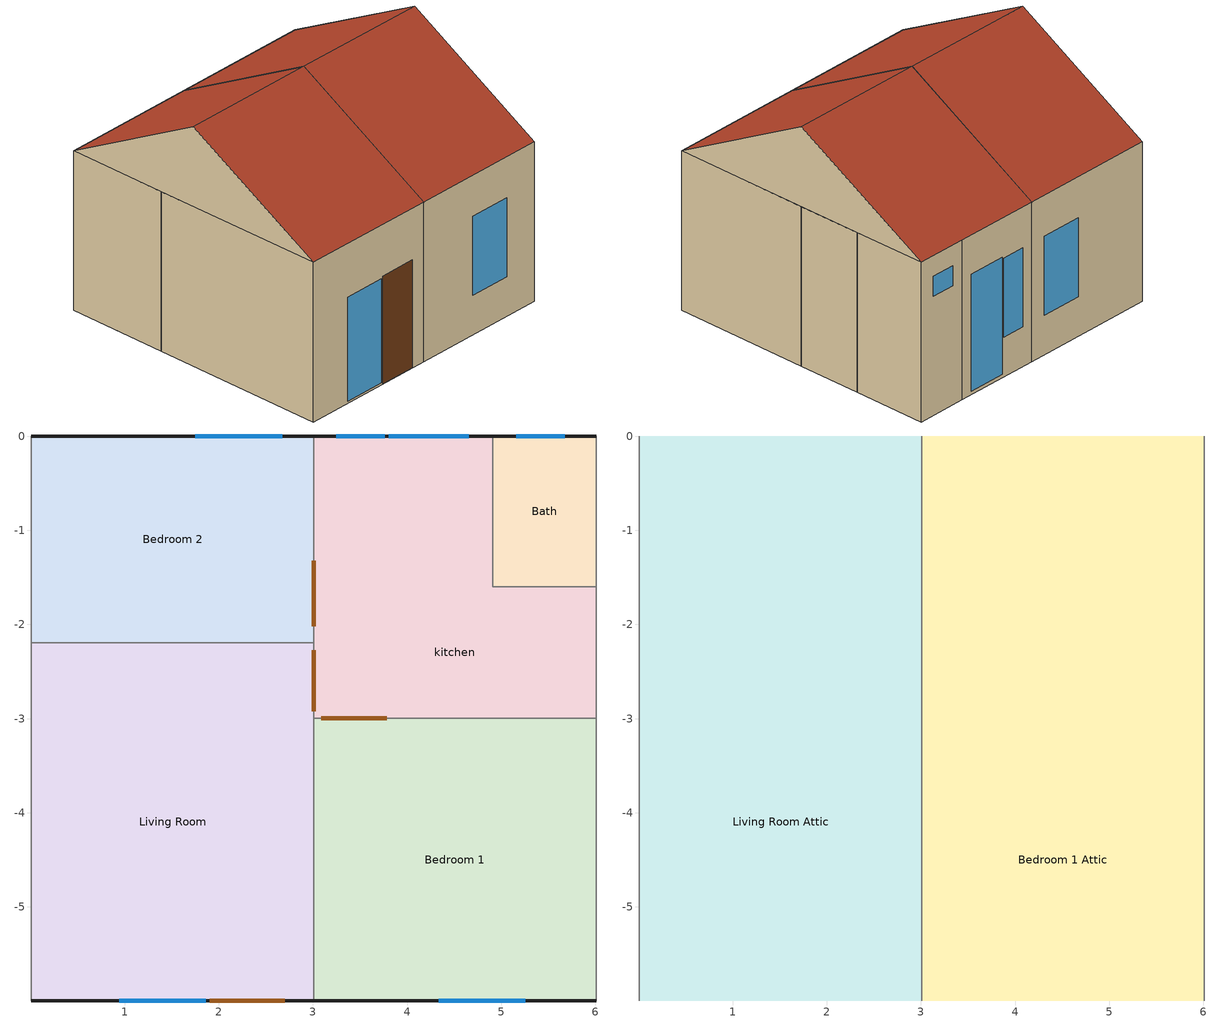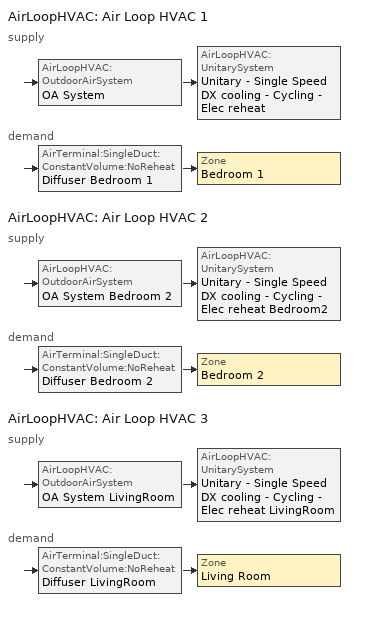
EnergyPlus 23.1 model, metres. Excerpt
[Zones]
Bath
 floor ground (GroundFloor-Const): 6.01,0 6.01,-1.6 4.91,-1.6 4.91,0 z0
 wall outside (Ext-Wall-Const-Base): 6.01,0 4.91,0 z0:3.4
 wall to kitchen (Int-Wall-Const Reversed): 4.91,0 4.91,-1.6 6.01,-1.6 z0:3.4
 wall adiabatic (AdiabaticWall-Const): 6.01,-1.6 6.01,0 z0:3.4
 window (Window Res Operable): 5.68,0 5.16,0 z2.54:2.96
Bedroom 1
 floor ground (GroundFloor-Const): 6.01,-3 6.01,-6 3.01,-6 3.01,-3 z0
 wall outside (Ext-Wall-Const-Base): 3.01,-6 6.01,-6 z0:3.4
 wall to kitchen (Int-Wall-Const): 6.01,-3 3.01,-3 z0:3.4
 wall to Living Room (Int-Wall-Const): 3.01,-3 3.01,-6 z0:3.4
 wall adiabatic (AdiabaticWall-Const): 6.01,-6 6.01,-3 z0:3.4
 window (Window Res Operable): 4.34,-6 5.26,-6 z0.84:2.53
 door inside (Door-Const): 3.78,-3 3.09,-3 z0:2.1
Bedroom 2
 floor ground (GroundFloor-Const): 3.01,0 3.01,-2.2 0.01,-2.2 0.01,0 z0
 wall outside (Ext-Wall-Const-Base): 3.01,0 0.01,0 z0:3.4
 wall to kitchen (Int-Wall-Const Reversed): 3.01,-2.2 3.01,0 z0:3.4
 wall to Living Room (Int-Wall-Const Reversed): 0.01,-2.2 3.01,-2.2 z0:3.4
 wall adiabatic (AdiabaticWall-Const): 0.01,0 0.01,-2.2 z0:3.4
 window (Window Res Operable): 2.67,0 1.75,0 z0.84:2.53
 door inside (Door-Const): 3.01,-2.02 3.01,-1.32 z0:2.1
kitchen
 floor ground (GroundFloor-Const): 4.91,0 4.91,-1.6 3.01,-1.6 3.01,0 z0; 6.01,-1.6 6.01,-3 3.01,-3 3.01,-1.6 z0
 wall outside (Ext-Wall-Const-Base): 4.91,0 3.01,0 z0:3.4
 wall to Living Room (Int-Wall-Const): 3.01,-2.2 3.01,-3 z0:3.4
 wall adiabatic (AdiabaticWall-Const): 6.01,-3 6.01,-1.6 z0:3.4
 window (GlassDoor-Const): 4.65,0 3.81,0 z0.07:2.57
 window (Window Res Operable): 3.76,0 3.25,0 z0.84:2.53
 door inside (Door-Const): 3.01,-2.27 3.01,-2.92 z0:2.1
Living Room
 floor ground (Ext-Wall-Const-Base): 3.01,-2.2 3.01,-6 0.01,-6 0.01,-2.2 z0
 wall outside (Ext-Wall-Const-Base): 0.01,-6 3.01,-6 z0:3.4
 wall adiabatic (AdiabaticWall-Const): 0.01,-2.2 0.01,-6 z0:3.4
 window (Window Res Operable): 0.94,-6 1.86,-6 z0.04:2.26
 door (Door-Const): 1.9,-6 2.7,-6 z0:2.3
Bedroom 1 Attic
 floor to kitchen (Floor-Ceiling-Const): 6.01,-1.6 6.01,-3 4.91,-3 4.91,-1.6 z3.4; 4.91,0 4.91,-3 3.01,-3 3.01,0 z3.4
 floor to Bath (Floor-Ceiling-Const): 6.01,0 6.01,-1.6 4.91,-1.6 4.91,0 z3.4
 floor to Bedroom 1 (Floor-Ceiling-Const): 6.01,-3 6.01,-6 3.01,-6 3.01,-3 z3.4
 wall to Living Room Attic (Int-Wall-Const Reversed): 3.01,-3,5.1 3.01,0,3.4 3.01,-6,3.4
 wall adiabatic (AdiabaticWall-Const): 6.01,-3,5.1 6.01,-6,3.4 6.01,0,3.4
 roof outside (Roof-Const-Base): 6.01,-3,5.1 6.01,0,3.4 3.01,0,3.4 3.01,-3,5.1; 3.01,-3,5.1 3.01,-6,3.4 6.01,-6,3.4 6.01,-3,5.1
Living Room Attic
 floor to Living Room (Floor-Ceiling-Const): 3.01,-2.2 3.01,-6 0.01,-6 0.01,-2.2 z3.4
 floor to Bedroom 2 (Floor-Ceiling-Const): 3.01,0 3.01,-2.2 0.01,-2.2 0.01,0 z3.4
 wall adiabatic (AdiabaticWall-Const): 0.01,-3,5.1 0.01,0,3.4 0.01,-6,3.4
 roof outside (Roof-Const-Base): 3.01,-3,5.1 3.01,0,3.4 0.01,0,3.4 0.01,-3,5.1; 0.01,-3,5.1 0.01,-6,3.4 3.01,-6,3.4 3.01,-3,5.1
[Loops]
AirLoopHVAC 'Air Loop HVAC 1'
 supply: AirLoopHVAC:OutdoorAirSystem 'OA System' > AirLoopHVAC:UnitarySystem 'Unitary - Single Speed DX cooling - Cycling - Elec reheat'
 demand: AirTerminal:SingleDuct:ConstantVolume:NoReheat 'Diffuser Bedroom 1' > Zone 'Bedroom 1'
AirLoopHVAC 'Air Loop HVAC 2'
 supply: AirLoopHVAC:OutdoorAirSystem 'OA System Bedroom 2' > AirLoopHVAC:UnitarySystem 'Unitary - Single Speed DX cooling - Cycling - Elec reheat Bedroom2'
 demand: AirTerminal:SingleDuct:ConstantVolume:NoReheat 'Diffuser Bedroom 2' > Zone 'Bedroom 2'
AirLoopHVAC 'Air Loop HVAC 3'
 supply: AirLoopHVAC:OutdoorAirSystem 'OA System LivingRoom' > AirLoopHVAC:UnitarySystem 'Unitary - Single Speed DX cooling - Cycling - Elec reheat LivingRoom'
 demand: AirTerminal:SingleDuct:ConstantVolume:NoReheat 'Diffuser LivingRoom' > Zone 'Living Room'
[Building]
Building: North Axis {deg}=0; Terrain=Suburbs; Loads Convergence Tolerance Value {W}=0.04; Temperature Convergence Tolerance Value {deltaC}=0.4; Solar Distribution=FullExterior; Maximum Number of Warmup Days=25; Minimum Number of Warmup Days=6
[Site:Location]
JAKARTA-SOEKARNO-HA: Latitude {deg}=-6.12; Longitude {deg}=106.65; Time Zone {hr}=7; Elevation {m}=8
[SizingPeriod:DesignDay] Day of Month=21; Dry-Bulb Temperature Range Modifier Type=DefaultMultipliers; Humidity Condition Type=Wetbulb; Barometric Pressure {Pa}=101229; Rain Indicator=No; Snow Indicator=No; Daylight Saving Time Indicator=No; Begin Environment Reset Mode=FullResetAtBeginEnvironment
Name | Month | Day Type | Maximum Dry-Bulb Temperature {C} | Daily Dry-Bulb Temperature Range {deltaC} | Wetbulb or DewPoint at Maximum Dry-Bulb {C} | Wind Speed {m/s} | Wind Direction {deg} | Solar Model Indicator | ASHRAE Clear Sky Optical Depth for Beam Irradiance (taub) | ASHRAE Clear Sky Optical Depth for Diffuse Irradiance (taud) | Sky Clearness
Jakarta Soekarno Ha Ann Clg .4% Condns DB=>MWB | 5 | SummerDesignDay | 33.8 | 7.6 | 25.7 | 5.1 | 50 | ASHRAETau | 0.531 | 1.947
Jakarta Soekarno Ha Ann Htg 99.6% Condns DB | 2 | WinterDesignDay | 22 | 0 | 22 | 1.1 | 190 | ASHRAEClearSky |  |  | 0
[Material] Thermal Absorptance=0.9
Name | Roughness | Thickness {m} | Conductivity {W/m-K} | Density {kg/m3} | Specific Heat {J/kg-K} | Solar Absorptance | Visible Absorptance
Clay tile natural red | MediumSmooth | 0.05 | 1 | 2300 | 950 | 0.9 | 0.7
G01a 19mm gypsum board 1; G01a 19mm gypsum board 2; G01a 19mm gypsum board 3 | MediumSmooth | 0.019 | 0.16 | 800 | 1090 | 0.4 | 0.4
M01 100mm brick | MediumRough | 0.1016 | 0.89 | 1920 | 790 | 0.75 | 0.7
M14a 100mm heavyweight concrete | MediumRough | 0.1016 | 1.95 | 2240 | 900 | 0.7 | 0.7
Metal Decking | MediumSmooth | 0.0015 | 45 | 7680 | 418.4 | 0.7 | 0.3
Plaster board | MediumSmooth | 0.0095 | 0.58 | 800 | 1090 | 0.6 | 0.6
Wood | Rough | 0.035 | 0.19 | 700 | 2390 | 0.5 | 0.5
[Material:NoMass]
Name | Roughness | Thermal Resistance {m2-K/W} | Thermal Absorptance | Solar Absorptance | Visible Absorptance
Aluminum Radiant Panel | MediumSmooth | 0.1 | 0.04 | 0.1 | 0.1
F04 Wall air space resistance | Rough | 0.15 | 0.9 | 0.7 | 0.7
[WindowMaterial:SimpleGlazingSystem]
Res Operable Assembly Window: U-Factor {W/m2-K}=4.98; Solar Heat Gain Coefficient=0.684; Visible Transmittance=0.711
[WindowMaterial:Glazing]
CLEAR 6MM: Optical Data Type=SpectralAverage; Thickness {m}=0.006; Solar Transmittance at Normal Incidence=0.775; Front Side Solar Reflectance at Normal Incidence=0.071; Back Side Solar Reflectance at Normal Incidence=0.071; Visible Transmittance at Normal Incidence=0.881; Front Side Visible Reflectance at Normal Incidence=0.08; Back Side Visible Reflectance at Normal Incidence=0.08; Infrared Transmittance at Normal Incidence=0; Front Side Infrared Hemispherical Emissivity=0.84; Back Side Infrared Hemispherical Emissivity=0.84; Conductivity {W/m-K}=0.9; Dirt Correction Factor for Solar and Visible Transmittance=1
[Construction]
Door-Const: Wood
AdiabaticWall-Const: Plaster board, M01 100mm brick, Plaster board
Ext-Wall-Const-Base: M01 100mm brick, Plaster board
Floor-Ceiling-Const: G01a 19mm gypsum board 1
GlassDoor-Const: CLEAR 6MM
GroundFloor-Const: M14a 100mm heavyweight concrete
Int-Wall-Const: G01a 19mm gypsum board 2, F04 Wall air space resistance, G01a 19mm gypsum board 3
Int-Wall-Const Reversed: G01a 19mm gypsum board 3, F04 Wall air space resistance, G01a 19mm gypsum board 2
Roof-Const-Base: Clay tile natural red, Metal Decking, Aluminum Radiant Panel
Window Res Operable: Res Operable Assembly Window
[Space]
Name | Zone
Bath Space | Bath
Bedroom 1 Space | Bedroom 1
Bedroom 1 Attic Space | Bedroom 1 Attic
Bedroom 2 Space | Bedroom 2
Kitchen Space | kitchen
LivingRoom Space | Living Room
LivingRoom Attic Space | Living Room Attic
[Zone] Multiplier=1; Part of Total Floor Area=Yes
Name | Volume {m3} | Zone Inside Convection Algorithm
Bath | 3.0715 | TARP
Bedroom 1 | 23.5676 | TARP
Bedroom 1 Attic; kitchen; Living Room; Living Room Attic
Bedroom 2 | 16.3811 | TARP
[People] Number of People Calculation Method=People; Fraction Radiant=0.3; Work Efficiency Schedule=Work efficiency; Thermal Comfort Model 1 Type=FANGER
Name | Zone or ZoneList or Space or SpaceList | Number of People Schedule | Number of People | Activity Level Schedule | Carbon Dioxide Generation Rate {m3/s-W} | Enable ASHRAE 55 Comfort Warnings | Mean Radiant Temperature Calculation Type | Clothing Insulation Schedule | Air Velocity Schedule
People Bath | Bath Space | Occ-Sch-Bath | 1 | Activity Schedule Bath | 3.82e-08 | Yes | ZoneAveraged | Clothing Schedule Bath | Air Velocity Others
People Bedroom 1 | Bedroom 1 Space | Occ-Sch-Bedroom | 2 | Activity Schedule Bedroom | 3.82e-08 | Yes | ZoneAveraged | Clothing Schedule Bedroom | Air Velocity Bedroom
People Bedroom 2 | Bedroom 2 Space | Occ-Sch-Bedroom | 1 | Activity Schedule Bedroom |  |  |  | Clothing Schedule Bedroom | Air Velocity Bedroom
People Kitchen | Kitchen Space | Occ-Sch-Kitchen | 3 | Activity Schedule Kitchen | 3.82e-08 | Yes | ZoneAveraged | Clothing Schedule Kitchen | Air Velocity Others
People LivingRoom | LivingRoom Space | Occ-Sch-LivingRoom | 3 | Activity Schedule LivingRoom | 3.82e-08 | Yes | ZoneAveraged | Clothing Schedule LivingRoom | Air Velocity LivingRoom
[Lights] Design Level Calculation Method=Watts/Area; Return Air Fraction=0; Fraction Radiant=0.42; Fraction Visible=0.18; Fraction Replaceable=1
Name | Zone or ZoneList or Space or SpaceList | Schedule | Watts per Zone Floor Area {W/m2}
Bath General lighting | Bath Space | Ltg-Sch-Bath | 5
Bedroom 1 General lighting | Bedroom 1 Space | Ltg-Sch-Bedroom | 3
Bedroom 2 General lighting | Bedroom 2 Space | Ltg-Sch-Bedroom | 3
Kitchen General lighting | Kitchen Space | Ltg-Sch-Kitchen | 5
LivingRoom General lighting | LivingRoom Space | Ltg-Sch-LivingRoom | 5
[ElectricEquipment]
Name | Zone or ZoneList or Space or SpaceList | Schedule | Design Level Calculation Method | Watts per Zone Floor Area {W/m2} | Fraction Latent | Fraction Radiant | Fraction Lost | Design Level {W}
Bedroom 1 MiscPlugLoad | Bedroom 1 Space | Equip-Sch-Bedroom | Watts/Area | 10 | 0.06 | 0.41 | 0.25
Bedroom 2 MiscPlugLoad | Bedroom 2 Space | Equip-Sch-Bedroom | Watts/Area | 5 | 0.06 | 0.41 | 0.25
Kitchen Refrigerator | Kitchen Space | Equip-Sch-Kitchen | EquipmentLevel |  |  | 1 |  | 90
LivingRoom MiscPlugLoad | LivingRoom Space | Equip-Sch-LivingRoom | Watts/Area | 15 |  | 0.5
[GasEquipment]
gas_range: Zone or ZoneList or Space or SpaceList=Kitchen Space; Schedule=CookingRange-Sch-Kitchen; Design Level Calculation Method=EquipmentLevel; Design Level {W}=540.941; Fraction Latent=0.06; Fraction Radiant=0.69; Fraction Lost=0.25
[ZoneInfiltration:DesignFlowRate] Design Flow Rate Calculation Method=Flow/Zone; Constant Term Coefficient=1; Temperature Term Coefficient=0; Velocity Term Coefficient=0; Velocity Squared Term Coefficient=0
Name | Zone or ZoneList or Space or SpaceList | Design Flow Rate {m3/s}
Bath Infiltration | Bath Space | 0.000597
Bedroom 1 Infiltration | Bedroom 1 Space | 0.004583
Bedroom 1 Attic Infiltration | Bedroom 1 Attic Space | 0.001662
Bedroom 2 Infiltration | Bedroom 2 Space | 0.003185
Kitchen Infiltration | Kitchen Space | 0.003776
LivingRoom Infiltration | LivingRoom Space | 0.00598
LivingRoom Attic Infiltration | LivingRoom Attic Space | 0.001662
[DesignSpecification:OutdoorAir] Outdoor Air Method=Sum; Outdoor Air Flow per Person {m3/s-person}=0; Outdoor Air Flow per Zone Floor Area {m3/s-m2}=0; Outdoor Air Flow per Zone {m3/s}=0; Outdoor Air Flow Air Changes per Hour {1/hr}=0
Bath Zero air DSOA; Bedroom 1 Zero air DSOA; Bedroom 2 Zero air DSOA; Living Room Zero air DSOA
[Sizing:Zone] Zone Cooling Design Supply Air Temperature Input Method=SupplyAirTemperature; Zone Cooling Design Supply Air Temperature {C}=14; Zone Cooling Design Supply Air Temperature Difference {deltaC}=11.11; Zone Heating Design Supply Air Temperature Input Method=SupplyAirTemperature; Zone Heating Design Supply Air Temperature {C}=40; Zone Heating Design Supply Air Temperature Difference {deltaC}=11.11; Zone Cooling Design Supply Air Humidity Ratio {kgWater/kgDryAir}=0.0085; Zone Heating Design Supply Air Humidity Ratio {kgWater/kgDryAir}=0.008; Cooling Design Air Flow Method=DesignDay; Cooling Design Air Flow Rate {m3/s}=0; Cooling Minimum Air Flow per Zone Floor Area {m3/s-m2}=0.000762; Cooling Minimum Air Flow {m3/s}=0; Cooling Minimum Air Flow Fraction=0; Heating Design Air Flow Method=DesignDay; Heating Design Air Flow Rate {m3/s}=0; Heating Maximum Air Flow per Zone Floor Area {m3/s-m2}=0.002032; Heating Maximum Air Flow {m3/s}=0.141576; Heating Maximum Air Flow Fraction=0.3; Account for Dedicated Outdoor Air System=No; Zone Load Sizing Method=Sensible Load Only No Latent Load; Zone Latent Cooling Design Supply Air Humidity Ratio Input Method=HumidityRatioDifference; Zone Cooling Design Supply Air Humidity Ratio Difference {kgWater/kgDryAir}=0.005; Zone Latent Heating Design Supply Air Humidity Ratio Input Method=HumidityRatioDifference; Zone Humidification Design Supply Air Humidity Ratio Difference {kgWater/kgDryAir}=0.005
Name | Design Specification Outdoor Air Object
Bath | Bath Zero air DSOA
Bedroom 1 | Bedroom 1 Zero air DSOA
Bedroom 2 | Bedroom 2 Zero air DSOA
Living Room | Living Room Zero air DSOA
[Sizing:System] Type of Load to Size On=Sensible; Design Outdoor Air Flow Rate {m3/s}=Autosize; Central Heating Maximum System Air Flow Ratio=0.3; Preheat Design Temperature {C}=7; Preheat Design Humidity Ratio {kgWater/kgDryAir}=0.008; Precool Design Temperature {C}=12.8; Precool Design Humidity Ratio {kgWater/kgDryAir}=0.008; Central Cooling Design Supply Air Temperature {C}=12.8; Central Heating Design Supply Air Temperature {C}=16.7; Type of Zone Sum to Use=NonCoincident; 100% Outdoor Air in Cooling=Yes; 100% Outdoor Air in Heating=Yes; Central Cooling Design Supply Air Humidity Ratio {kgWater/kgDryAir}=0.0085; Central Heating Design Supply Air Humidity Ratio {kgWater/kgDryAir}=0.008; Cooling Supply Air Flow Rate Method=DesignDay; Cooling Supply Air Flow Rate {m3/s}=0; Cooling Supply Air Flow Rate Per Floor Area {m3/s-m2}=0.00996765; Cooling Fraction of Autosized Cooling Supply Air Flow Rate=1; Cooling Supply Air Flow Rate Per Unit Cooling Capacity {m3/s-W}=3.94755e-05; Heating Supply Air Flow Rate Method=DesignDay; Heating Supply Air Flow Rate {m3/s}=0; Heating Supply Air Flow Rate Per Floor Area {m3/s-m2}=0.00996765; Heating Fraction of Autosized Heating Supply Air Flow Rate=1; Heating Fraction of Autosized Cooling Supply Air Flow Rate=1; Heating Supply Air Flow Rate Per Unit Heating Capacity {m3/s-W}=3.15882e-05; System Outdoor Air Method=ZoneSum; Zone Maximum Outdoor Air Fraction=1; Cooling Design Capacity Method=CoolingDesignCapacity; Cooling Design Capacity {W}=Autosize; Cooling Design Capacity Per Floor Area {W/m2}=234.7; Fraction of Autosized Cooling Design Capacity=1; Heating Design Capacity Method=HeatingDesignCapacity; Heating Design Capacity {W}=Autosize; Heating Design Capacity Per Floor Area {W/m2}=157; Fraction of Autosized Heating Design Capacity=1; Central Cooling Capacity Control Method=OnOff; Occupant Diversity=Autosize
Air Loop HVAC 1; Air Loop HVAC 2; Air Loop HVAC 3
[ZoneControl:Thermostat] Temperature Difference Between Cutout And Setpoint {deltaC}=0
Name | Zone or ZoneList | Control Type Schedule | Control 1
Bedroom 1 Thermostat | Bedroom 1 | Bedroom 1 Thermostat Schedule | Thermostat Setpoint Dual Setpoint 1
Bedroom 2 Thermostat | Bedroom 2 | Bedroom 2 Thermostat Schedule | Thermostat Setpoint Dual Setpoint 2
Living Room Thermostat | Living Room | Living Room Thermostat Schedule | Thermostat Setpoint Dual Setpoint 3
[ThermostatSetpoint:DualSetpoint] Heating Setpoint Temperature Schedule=heating_sch; Cooling Setpoint Temperature Schedule=cooling_sch
Thermostat Setpoint Dual Setpoint 1; Thermostat Setpoint Dual Setpoint 2; Thermostat Setpoint Dual Setpoint 3
[AirTerminal:SingleDuct:ConstantVolume:NoReheat] Availability Schedule=Always On Discrete hvac_library; Maximum Air Flow Rate {m3/s}=AutoSize
Diffuser Bedroom 1; Diffuser Bedroom 2; Diffuser LivingRoom
[Zone equipment]
Bath: Zone Exhaust Fan
Bedroom 1: Diffuser Bedroom 1
Bedroom 2: Diffuser Bedroom 2
Living Room: Diffuser LivingRoom
[Fan:OnOff] Availability Schedule=Always On Discrete hvac_library; Fan Total Efficiency=0.6; Pressure Rise {Pa}=300; Maximum Flow Rate {m3/s}=Autosize; Motor Efficiency=0.8; Motor In Airstream Fraction=1; Fan Power Ratio Function of Speed Ratio Curve=Fan On Off Power Curve 3; Fan Efficiency Ratio Function of Speed Ratio Curve=Fan On Off Efficiency Curve 5
Fan On Off 8; Fan On Off 9; Fan On Off 10
[Fan:ZoneExhaust]
Zone Exhaust Fan: Fan Total Efficiency=0.6; Pressure Rise {Pa}=0; System Availability Manager Coupling Mode=Decoupled
[Coil:Cooling:DX:SingleSpeed] Availability Schedule=Always On Discrete hvac_library; Gross Rated Sensible Heat Ratio=Autosize; Gross Rated Cooling COP {W/W}=3; Rated Air Flow Rate {m3/s}=Autosize; 2017 Rated Evaporator Fan Power Per Volume Flow Rate {W/(m3/s)}=773.3; 2023 Rated Evaporator Fan Power Per Volume Flow Rate {W/(m3/s)}=934.4; Total Cooling Capacity Function of Temperature Curve=Curve Biquadratic 19; Total Cooling Capacity Function of Flow Fraction Curve=Curve Quadratic 9; Energy Input Ratio Function of Temperature Curve=Curve Biquadratic 11; Energy Input Ratio Function of Flow Fraction Curve=Curve Quadratic 8; Part Load Fraction Correlation Curve=Curve Quadratic 18; Minimum Outdoor Dry-Bulb Temperature for Compressor Operation {C}=-25; Nominal Time for Condensate Removal to Begin {s}=0; Ratio of Initial Moisture Evaporation Rate and Steady State Latent Capacity=0; Maximum Cycling Rate {cycles/hr}=0; Latent Capacity Time Constant {s}=0; Condenser Type=AirCooled; Evaporative Condenser Effectiveness=0; Evaporative Condenser Air Flow Rate {m3/s}=Autosize; Evaporative Condenser Pump Rated Power Consumption {W}=Autosize; Crankcase Heater Capacity {W}=0; Maximum Outdoor Dry-Bulb Temperature for Crankcase Heater Operation {C}=0; Basin Heater Capacity {W/K}=0; Basin Heater Setpoint Temperature {C}=10
Name | Gross Rated Total Cooling Capacity {W}
1 Spd DX Clg Coil 7 | autosize
1 Spd DX Clg Coil 8; 1 Spd DX Clg Coil 9 | Autosize
[Coil:Heating:Electric] Availability Schedule=Always On Discrete hvac_library; Efficiency=1; Nominal Capacity {W}=Autosize
Elec Htg Coil 15; Elec Htg Coil 16; Elec Htg Coil 17
[AirLoopHVAC:UnitarySystem] Control Type=Load; Dehumidification Control Type=None; Fan Placement=BlowThrough; DX Heating Coil Sizing Ratio=1; Use DOAS DX Cooling Coil=No; Minimum Supply Air Temperature {C}=2; Latent Load Control=SensibleOnlyLoadControl; Cooling Supply Air Flow Rate {m3/s}=Autosize; Heating Supply Air Flow Rate {m3/s}=Autosize; No Load Supply Air Flow Rate {m3/s}=Autosize; Maximum Supply Air Temperature {C}=80; Maximum Outdoor Dry-Bulb Temperature for Supplemental Heater Operation {C}=21; Maximum Cycling Rate {cycles/hr}=2.5; Heat Pump Time Constant {s}=60; Fraction of On-Cycle Power Use=0.01; Heat Pump Fan Delay Time {s}=60; Ancillary On-Cycle Electric Power {W}=0; Ancillary Off-Cycle Electric Power {W}=0
Name | Controlling Zone or Thermostat Location | Supply Fan | Cooling Coil | Supplemental Heating Coil | Availability Schedule
Unitary - Single Speed DX cooling - Cycling - Elec reheat | Bedroom 1 | Fan On Off 8 | 1 Spd DX Clg Coil 7 | Elec Htg Coil 15
Unitary - Single Speed DX cooling - Cycling - Elec reheat Bedroom2 | Bedroom 2 | Fan On Off 9 | 1 Spd DX Clg Coil 8 | Elec Htg Coil 16 | cooling_avail_sch
Unitary - Single Speed DX cooling - Cycling - Elec reheat LivingRoom | Living Room | Fan On Off 10 | 1 Spd DX Clg Coil 9 | Elec Htg Coil 17 | Off
[Controller:OutdoorAir] Minimum Outdoor Air Flow Rate {m3/s}=Autosize; Maximum Outdoor Air Flow Rate {m3/s}=Autosize; Economizer Control Type=NoEconomizer; Economizer Control Action Type=ModulateFlow; Economizer Maximum Limit Dry-Bulb Temperature {C}=28; Economizer Maximum Limit Enthalpy {J/kg}=64000; Economizer Minimum Limit Dry-Bulb Temperature {C}=-100; Lockout Type=NoLockout; Minimum Limit Type=FixedMinimum; High Humidity Control=No; Control High Indoor Humidity Based on Outdoor Humidity Ratio=Yes; Heat Recovery Bypass Control Type=BypassWhenOAFlowGreaterThanMinimum
Name | Mechanical Ventilation Controller
Outdoor Air Controller | Controller Mechanical Ventilation 1
Outdoor Air Controller Bedroom 2 | Controller Mechanical Ventilation 2
Outdoor Air Controller LivingRoom | Controller Mechanical Ventilation 3
[Controller:MechanicalVentilation] Availability Schedule=Always On Discrete hvac_library; Demand Controlled Ventilation=No; System Outdoor Air Method=ZoneSum
Name | Zone or ZoneList 1
Controller Mechanical Ventilation 1 | Bedroom 1
Controller Mechanical Ventilation 2 | Bedroom 2
Controller Mechanical Ventilation 3 | Living Room
[AirLoopHVAC] Design Supply Air Flow Rate {m3/s}=AutoSize; Design Return Air Flow Fraction of Supply Air Flow=1
Air Loop HVAC 1; Air Loop HVAC 2; Air Loop HVAC 3
[AvailabilityManager:Scheduled] Schedule=Always On Discrete
Air Loop HVAC 1 Availability Manager; OA System Availability Manager; Air Loop HVAC 2 Availability Manager; OA System Bedroom 2 Availability Manager; Air Loop HVAC 3 Availability Manager; OA System LivingRoom Availability Manager
[SetpointManager:SingleZone:Cooling] Control Variable=Temperature; Minimum Supply Air Temperature {C}=-99; Maximum Supply Air Temperature {C}=99
Name | Control Zone
Setpoint Manager Single Zone Cooling | Bedroom 1
Setpoint Manager Single Zone Cooling Bedroom 2 | Bedroom 2
Setpoint Manager Single Zone Cooling LivingRoom | Living Room
[SetpointManager:MixedAir] Control Variable=Temperature
Node 13 OS Default SPM; Node 23 OS Default SPM; Node 37 OS Default SPM
[Schedule:Compact]
Ltg-Sch-Bath: Through: 31 Dec, For: Weekdays SummerDesignDay, Until: 07:00, 0, Until: 09:00, 1, Until: 18:00, 0, Until: 23:00, 1, Until: 24:00, 0, For: Weekends, Until: 09:00, 0, Until: 10:00, 1, Until: 12:00, 0, Until: 13:00, 1, Until: 15:00, 0, Until: 16:00, 1, Until: 18:00, 0, Until: 23:00, 1, Until: 24:00, 0, For: Holidays, Until: 24:00, 0, For: WinterDesignDay AllOtherDays, Until: 24:00, 0
Occ-Sch-Bath: Through: 31 Dec, For: Weekdays SummerDesignDay, Until: 07:00, 0, Until: 09:00, 0.1, Until: 18:00, 0, Until: 22:00, 0.1, Until: 23:00, 0.05, Until: 24:00, 0, For: Weekends, Until: 09:00, 0, Until: 10:00, 0.1, Until: 12:00, 0, Until: 13:00, 0.1, Until: 15:00, 0, Until: 16:00, 0.1, Until: 18:00, 0, Until: 23:00, 0.1, Until: 24:00, 0, For: Holidays, Until: 24:00, 0, For: WinterDesignDay AllOtherDays, Until: 24:00, 0
Activity Schedule Bath: Through: 12/31, For: AllDays, Until: 24:00, 108
Work efficiency; Off: Through: 12/31, For: AllDays, Until: 24:00, 0
Clothing Schedule Bath; Clothing Schedule Bedroom; Clothing Schedule Kitchen; Clothing Schedule LivingRoom: Through: 4/1, For: AllDays, Until: 24:00, .5, Through: 9/30, For: AllDays, Until: 24:00, 1, Through: 12/31, For: AllDays, Until: 24:00, .5
Air Velocity Others; Air Velocity Bedroom; Air Velocity LivingRoom: Through: 12/31, For: AllDays, Until: 24:00, 0.137
Ltg-Sch-Bedroom: Through: 31 Dec, For: Weekdays, Until: 06:00, 0, Until: 22:00, 1, Until: 23:00, 0.8, Until: 24:00, 0.2, For: Saturday, Until: 07:00, 0, Until: 22:00, 1, Until: 23:00, 0.8, Until: 24:00, 0.2, For: Sunday Holidays, Until: 07:00, 0, Until: 22:00, 1, Until: 23:00, 0.8, Until: 24:00, 0.2, For: SummerDesignDay, Until: 24:00, 1, For: AllOtherDays, Until: 24:00, 0
Occ-Sch-Bedroom: Through: 31 Dec, For: Weekdays, Until: 05:00, 1, Until: 06:00, 0.8, Until: 08:00, 0.75, Until: 09:00, 0.5, Until: 15:00, 0.43, Until: 18:00, 0.5, Until: 21:00, 0.75, Until: 24:00, 0.8, For: Saturday, Until: 07:00, 1, Until: 08:00, 0.8, Until: 09:00, 0.75, Until: 10:00, 0.5, Until: 15:00, 0.43, Until: 18:00, 0.5, Until: 21:00, 0.75, Until: 24:00, 0.8, For: Sunday Holidays, Until: 07:00, 1, Until: 08:00, 0.8, Until: 09:00, 0.75, Until: 10:00, 0.5, Until: 15:00, 0.43, Until: 18:00, 0.5, Until: 21:00, 0.75, Until: 24:00, 0.8, For: SummerDesignDay, Until: 24:00, 1, For: AllOtherDays, Until: 24:00, 0
Activity Schedule Bedroom: Through: 12/31, For: AllDays, Until: 24:00, 72
Equip-Sch-Bedroom: Through: 31 Dec, For: Weekdays SummerDesignDay, Until: 07:00, 0.05, Until: 09:00, 1, Until: 18:00, 0.05, Until: 23:00, 1, Until: 24:00, 0.05, For: Weekends, Until: 07:00, 0.05, Until: 09:00, 1, Until: 18:00, 0.05, Until: 23:00, 1, Until: 24:00, 0.05, For: Holidays, Until: 24:00, 0.05, For: WinterDesignDay AllOtherDays, Until: 24:00, 0
Bedroom 1 Thermostat Schedule; Bedroom 2 Thermostat Schedule; Living Room Thermostat Schedule: Through: 12/31, For: AllDays, Until: 24:00, 4
heating_sch: Through: 12/31, For: AllDays, Until: 24:00, -50
cooling_sch: Through: 12/31, For: SummerDesignDay, Until: 24:00, 25, For: AllOtherDays, Until: 5:30, 25, Until: 21:00, 30, Until: 24:00, 25
Ltg-Sch-Kitchen: Through: 31 Dec, For: Weekdays SummerDesignDay, Until: 18:00, 0, Until: 23:00, 1, Until: 24:00, 0, For: Weekends, Until: 10:00, 0, Until: 24:00, 1, For: Holidays, Until: 24:00, 0, For: WinterDesignDay AllOtherDays, Until: 24:00, 0
Occ-Sch-Kitchen: Through: 31 Dec, For: Weekdays SummerDesignDay, Until: 05:00, 0, Until: 07:00, 0.05, Until: 08:00, 0.1, Until: 09:00, 0.2, Until: 10:00, 0.1, Until: 16:00, 0.05, Until: 23:00, 0.1, Until: 24:00, 0.05, For: Weekends, Until: 07:00, 0, Until: 09:00, 0.05, Until: 23:00, 0.1, Until: 24:00, 0.05, For: Holidays, Until: 07:00, 0, Until: 09:00, 0.05, Until: 23:00, 0.1, Until: 24:00, 0.05, For: WinterDesignDay AllOtherDays, Until: 24:00, 0
Activity Schedule Kitchen: Through: 12/31, For: AllDays, Until: 24:00, 117
Equip-Sch-Kitchen: Through: 31 Dec, For: AllDays, Until: 01:00, 0.8, Until: 02:00, 0.782696, Until: 03:00, 0.765594, Until: 04:00, 0.742857, Until: 05:00, 0.731388, Until: 06:00, 0.731388, Until: 07:00, 0.75996, Until: 08:00, 0.8, Until: 09:00, 0.817103, Until: 10:00, 0.828571, Until: 11:00, 0.8, Until: 12:00, 0.8, Until: 13:00, 0.839839, Until: 14:00, 0.839839, Until: 15:00, 0.828571, Until: 16:00, 0.839839, Until: 17:00, 0.885714, Until: 18:00, 0.971429, Until: 19:00, 1, Until: 20:00, 0.971429, Until: 21:00, 0.942857, Until: 22:00, 0.925553, Until: 23:00, 0.885714, Until: 24:00, 0.828571
CookingRange-Sch-Kitchen: Through: 31 Dec, For: AllDays, Until: 01:00, 0.0471585, Until: 02:00, 0.0471585, Until: 03:00, 0.0235459, Until: 04:00, 0.0235459, Until: 05:00, 0.0471585, Until: 06:00, 0.0707044, Until: 07:00, 0.165088, Until: 08:00, 0.283018, Until: 09:00, 0.306564, Until: 10:00, 0.320771, Until: 11:00, 0.283018, Until: 12:00, 0.330176, Until: 13:00, 0.377335, Until: 14:00, 0.306564, Until: 15:00, 0.292423, Until: 16:00, 0.377335, Until: 17:00, 0.613194, Until: 18:00, 1, Until: 19:00, 0.778348, Until: 20:00, 0.400947, Until: 21:00, 0.235859, Until: 22:00, 0.165088, Until: 23:00, 0.103722, Until: 24:00, 0.0707044
Ltg-Sch-LivingRoom: Through: 31 Dec, For: Weekdays SummerDesignDay, Until: 07:00, 0, Until: 09:00, 1, Until: 18:00, 0, Until: 20:00, 1, Until: 24:00, 0, For: Weekends, Until: 09:00, 0, Until: 11:00, 1, Until: 13:00, 0, Until: 14:00, 1, Until: 18:00, 0, Until: 21:00, 1, Until: 24:00, 0, For: Holidays, Until: 24:00, 0, For: WinterDesignDay AllOtherDays, Until: 24:00, 0
Occ-Sch-LivingRoom: Through: 31 Dec, For: Weekdays SummerDesignDay, Until: 07:00, 0, Until: 09:00, 0.5, Until: 18:00, 0, Until: 20:00, 0.5, Until: 24:00, 0, For: Weekends, Until: 09:00, 0, Until: 11:00, 0.5, Until: 13:00, 0, Until: 14:00, 0.5, Until: 18:00, 0, Until: 21:00, 0.5, Until: 24:00, 0, For: Holidays, Until: 24:00, 0, For: WinterDesignDay AllOtherDays, Until: 24:00, 0
Activity Schedule LivingRoom: Through: 12/31, For: AllDays, Until: 24:00, 110
Equip-Sch-LivingRoom: Through: 31 Dec, For: Weekdays SummerDesignDay, Until: 05:00, 0.05, Until: 24:00, 1, For: Weekends, Until: 07:00, 0.05, Until: 24:00, 1, For: Holidays, Until: 07:00, 0.05, Until: 24:00, 1, For: WinterDesignDay AllOtherDays, Until: 24:00, 0
cooling_avail_sch: Through: 12/31, For: AllDays, Until: 24:00, 1
[Schedule:Constant] Hourly Value=1
Always On Discrete hvac_library; Always On Discrete
[Curve:Quadratic]
Name | Coefficient1 Constant | Coefficient2 x | Coefficient3 x**2 | Minimum Value of x | Maximum Value of x
Curve Quadratic 9 | 0.8 | 0.2 | 0 | 0.5 | 1.5
Curve Quadratic 8 | 1.156 | -0.1816 | 0.0256 | 0.5 | 1.5
Curve Quadratic 18 | 0.75 | 0.25 | 0 | 0 | 1
[Curve:Cubic]
Fan On Off Efficiency Curve 5: Coefficient1 Constant=1; Coefficient2 x=0; Coefficient3 x**2=0; Coefficient4 x**3=0; Minimum Value of x=0; Maximum Value of x=1
[Curve:Exponent]
Fan On Off Power Curve 3: Coefficient1 Constant=1; Coefficient2 Constant=0; Coefficient3 Constant=0; Minimum Value of x=0; Maximum Value of x=1
[Curve:Biquadratic] Minimum Value of x=17; Maximum Value of x=22; Minimum Value of y=13; Maximum Value of y=46
Name | Coefficient1 Constant | Coefficient2 x | Coefficient3 x**2 | Coefficient4 y | Coefficient5 y**2 | Coefficient6 x*y
Curve Biquadratic 19 | 0.766956 | 0.0107756 | -4.14703e-05 | 0.00134961 | -0.000261144 | 0.000457488
Curve Biquadratic 11 | 0.297145 | 0.0430933 | -0.000748766 | 0.00597727 | 0.000482112 | -0.000956448
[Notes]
------------ 00 AC Capacity by locations-----------
------------ 00 No Roof/Wall Insulation in the baseline-----------
------------ 05 Low-e Window and 06 Solar control Window-----------
